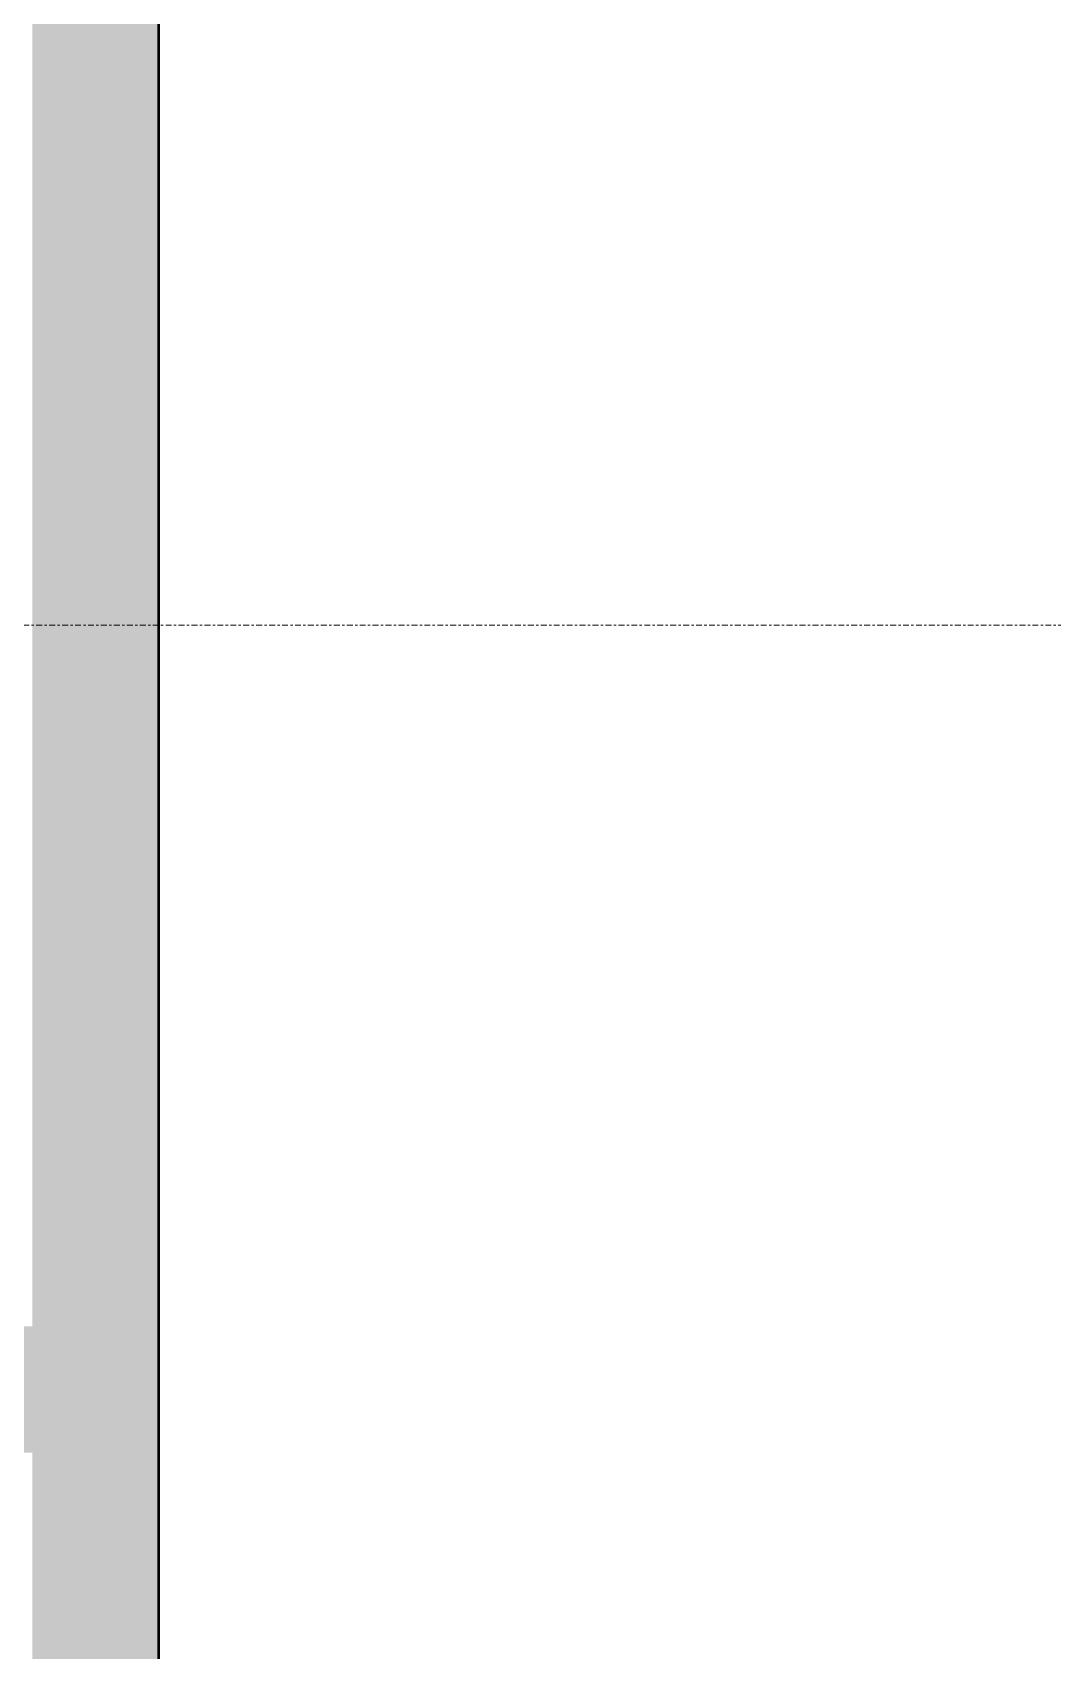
# Model space of a CAD drawing. Header units: inches. Extents: x -1106 to 1409, y -1111 to 918.
# Drawn here: x 716.8 to 760.1, y 230.9 to 299.7 of the extents above; entities that cross this region are included whole.
import ezdxf

# ---------------------------------------------------------------- set-up
doc = ezdxf.new("R2010")
doc.units = ezdxf.units.IN
doc.header["$MEASUREMENT"] = 0
doc.linetypes.add('Grid Line 1_4_', pattern=[0.4375, 0.25, -0.0625, 0.0625, -0.0625])
for name, color, linetype, lineweight in [('A-WALL-PATT', 111, 'Continuous', 13), ('I-WALL', 2, 'Continuous', 13), ('S-GRID', 1, 'Continuous', 9)]:
    doc.layers.add(name, color=color, linetype=linetype, lineweight=lineweight)

# ---------------------------------------------------------------- blocks, each defined once
blk = doc.blocks.new('18433_1 - AEO NY - CENTRAL_rvt-1-7TH FLOOR TELECOM UNDERFLOOR ROUTING PLAN')
at = {"layer": 'A-WALL-PATT', "lineweight": 5}
blk.add_hatch(color=9, dxfattribs=at).paths.add_polyline_path([(716.773, 23.631), (722.148, 23.631), (722.148, 500.568), (716.773, 500.568), (716.773, 29.006)], flags=0)
at = {"layer": 'A-WALL-PATT'}
h = blk.add_hatch(color=253, dxfattribs=at)
h.paths.add_polyline_path([(716.773, 239.318), (716.773, 244.693), (671.68, 244.693), (671.68, 242.968), (712.68, 242.968), (712.68, 241.043), (671.68, 241.043), (671.68, 239.318), (683.473, 239.318)], flags=0)
h.paths.add_polyline_path([(554.785, 239.318), (631.68, 239.318), (631.68, 244.693), (554.785, 244.693)], flags=0)
at = {"layer": 'I-WALL', "color": 213, "lineweight": 50}
blk.add_line((722.148, 206.724), (722.148, 338.724), dxfattribs=at)
at = {"layer": 'S-GRID', "linetype": 'Grid Line 1_4_'}
blk.add_line((965.79, 274.506), (-931.823, 274.506), dxfattribs=at)

msp = doc.modelspace()

# ---------------------------------------------------------------- block references
at = {"lineweight": 5}
msp.add_blockref('18433_1 - AEO NY - CENTRAL_rvt-1-7TH FLOOR TELECOM UNDERFLOOR ROUTING PLAN', (0, 0), dxfattribs=at)

doc.saveas('drawing.dxf')
